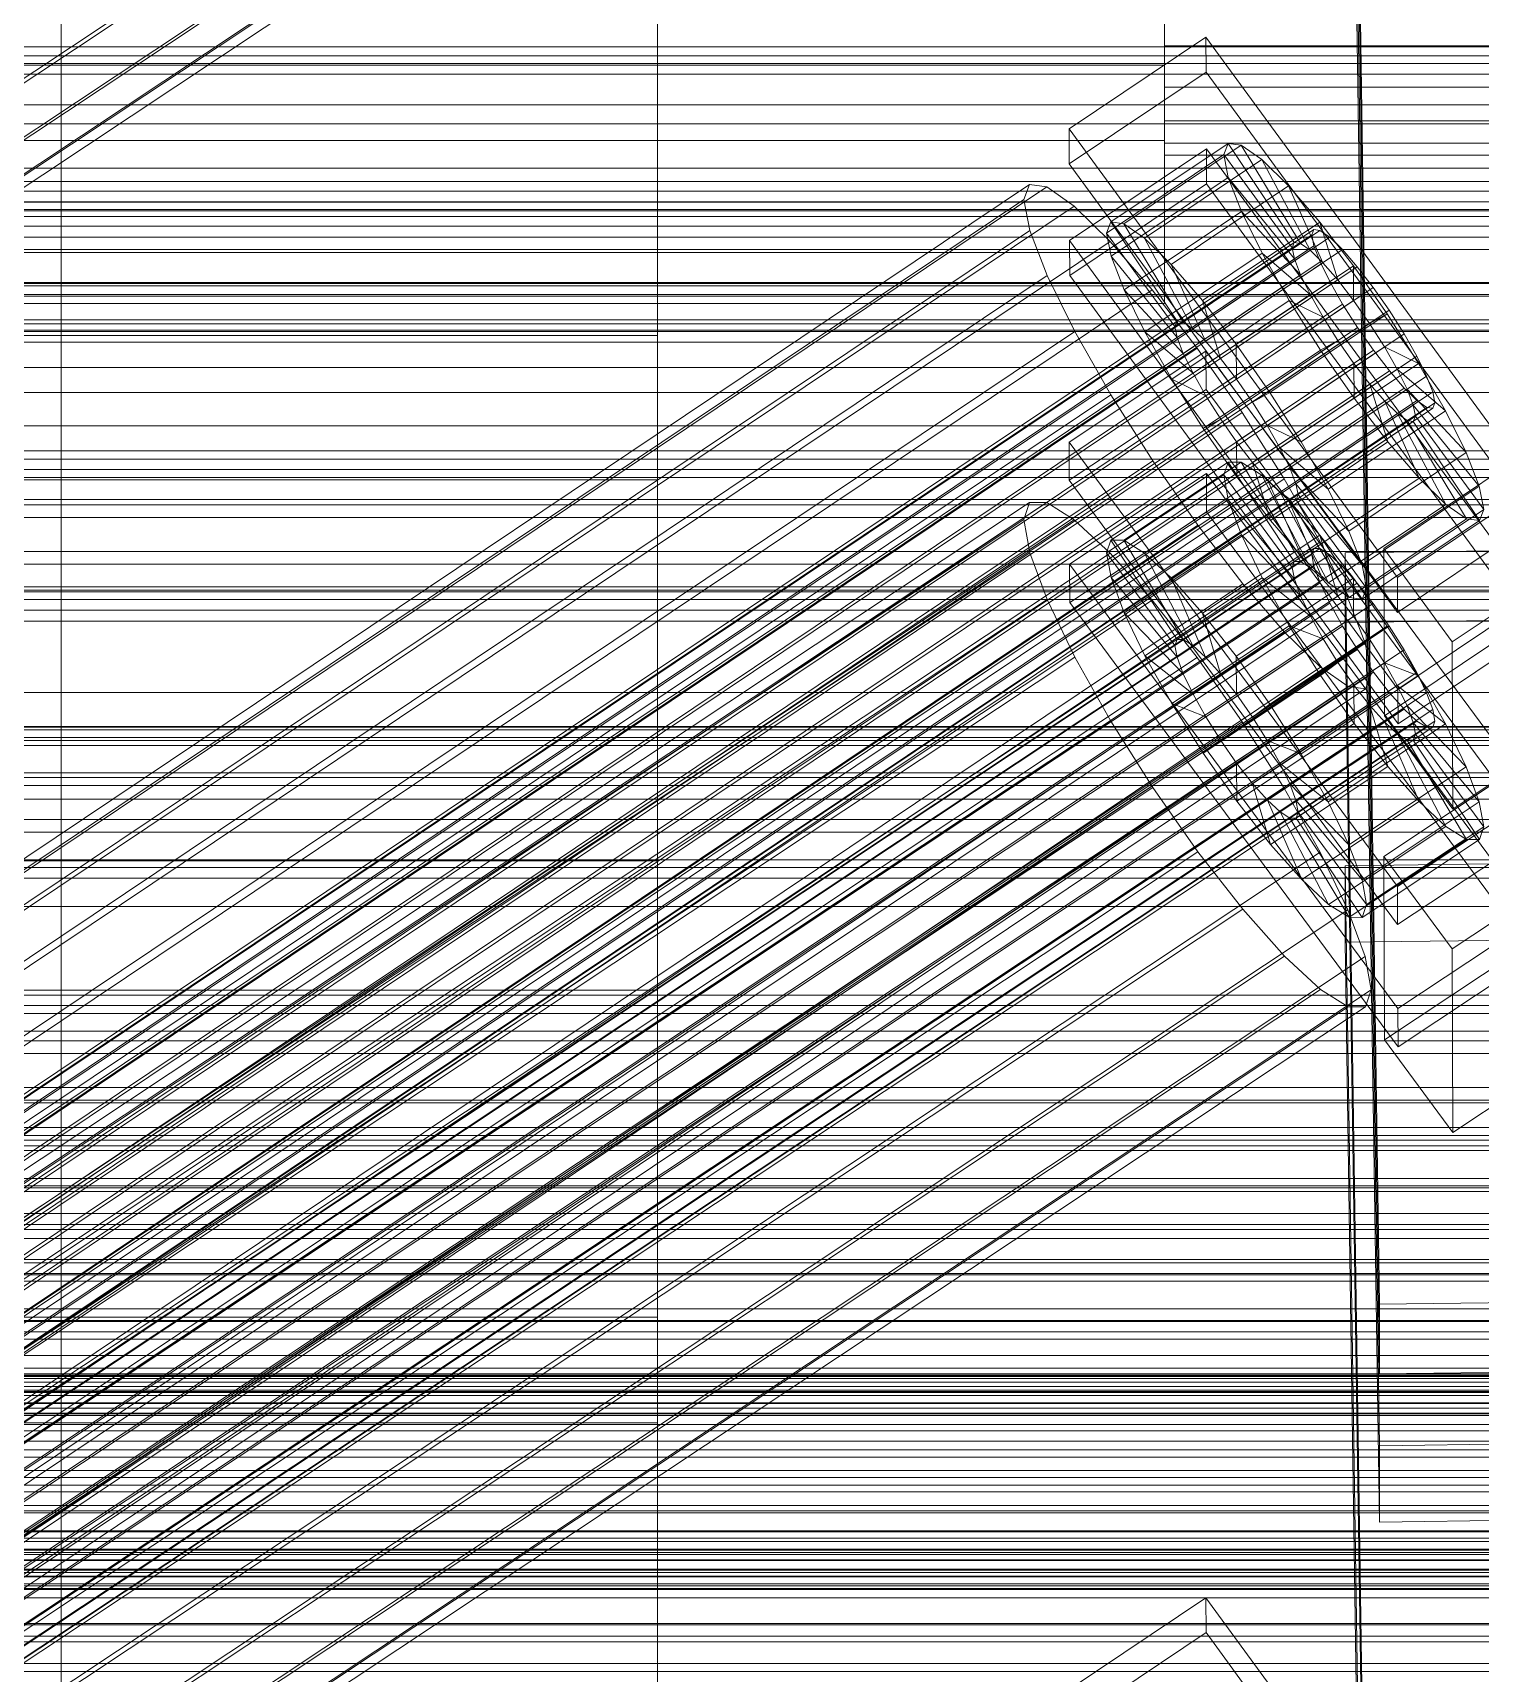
# Model space of a CAD drawing. Header units: millimetres. Extents: x -1970 to 59977, y -50268 to 6837.
# Drawn here: x 247.6 to 369, y -32957.6 to -32820.1 of the extents above; entities that cross this region are included whole.
import ezdxf

# ---------------------------------------------------------------- set-up
doc = ezdxf.new("R2010")
doc.units = ezdxf.units.MM
for name, color, linetype, lineweight in [('frontal_C01', 7, 'Continuous', 0), ('frontal_C02', 7, 'Continuous', 0), ('frontal_C03', 7, 'Continuous', 0), ('frontal_C03-dry', 7, 'Continuous', 0), ('frontal_tolva', 7, 'Continuous', 0)]:
    doc.layers.add(name, color=color, linetype=linetype, lineweight=lineweight)

msp = doc.modelspace()

# ---------------------------------------------------------------- linework, layer by layer
at = {"layer": 'frontal_C01'}
for p, q in [((250, -35735.764), (250, -32680.37)), ((250, -32685.104), (250, -35740.498)), ((360.514, -32938.496), (357.646, -32746.548)), ((173.554, -32872.553), (357.863, -32750.222)), ((360.514, -32944.9), (357.646, -32752.952)), ((168.263, -32876.45), (352.572, -32754.118)), ((175.016, -32876.483), (359.326, -32754.152)), ((171.275, -32879.238), (355.584, -32756.907)), ((175.521, -32879.259), (359.83, -32756.928)), ((173.584, -32880.686), (357.893, -32758.354)), ((175.032, -32880.693), (359.341, -32758.361)), ((334.501, -32854.375), (345.969, -32846.763)), ((345.969, -32846.763), (345.981, -32849.965)), ((345.969, -32846.763), (373.501, -32884.002)), ((345.981, -32849.965), (334.513, -32857.577)), ((373.513, -32887.204), (345.981, -32849.965)), ((334.513, -32857.577), (334.501, -32854.375)), ((362.033, -32891.614), (334.501, -32854.375)), ((338.005, -32862.586), (347.835, -32856.062)), ((339.088, -32862.591), (348.918, -32856.067)), ((347.835, -32856.062), (347.47, -32857.134)), ((348.918, -32856.067), (347.835, -32856.062)), ((347.835, -32856.062), (353.378, -32864.384)), ((350.645, -32857.15), (348.918, -32856.067)), ((348.918, -32856.067), (353.892, -32864.387)), ((334.513, -32857.577), (362.045, -32894.816)), ((334.539, -32864.621), (346.008, -32857.009)), ((337.64, -32863.658), (347.47, -32857.134)), ((340.816, -32863.674), (350.645, -32857.15)), ((346.008, -32857.009), (346.02, -32860.211)), ((346.008, -32857.009), (373.539, -32894.248)), ((347.47, -32857.134), (353.205, -32864.892)), ((347.47, -32857.134), (347.847, -32859.211)), ((352.899, -32859.236), (350.645, -32857.15)), ((350.645, -32857.15), (354.71, -32864.9)), ((146.872, -32981.766), (331.181, -32859.435)), ((148.32, -32981.773), (332.629, -32859.442)), ((331.181, -32859.435), (330.692, -32860.868)), ((332.629, -32859.442), (331.181, -32859.435)), ((334.938, -32860.889), (332.629, -32859.442)), ((346.02, -32860.211), (334.551, -32867.822)), ((338.017, -32865.735), (347.847, -32859.211)), ((343.069, -32865.76), (352.899, -32859.236)), ((373.551, -32897.45), (346.02, -32860.211)), ((347.847, -32859.211), (353.384, -32865.876)), ((347.847, -32859.211), (348.941, -32862.15)), ((355.525, -32862.183), (352.899, -32859.236)), ((352.899, -32859.236), (355.777, -32865.888)), ((146.383, -32983.199), (330.692, -32860.868)), ((150.629, -32983.22), (334.938, -32860.889)), ((330.692, -32860.868), (331.197, -32863.644)), ((337.95, -32863.678), (334.938, -32860.889)), ((141.218, -33005.201), (355.017, -32863.297)), ((141.731, -33005.204), (355.53, -32863.299)), ((337.64, -32863.658), (338.005, -32862.586)), ((343.549, -32870.909), (338.005, -32862.586)), ((338.005, -32862.586), (339.088, -32862.591)), ((344.062, -32870.911), (339.088, -32862.591)), ((339.088, -32862.591), (340.816, -32863.674)), ((339.111, -32868.675), (348.941, -32862.15)), ((345.695, -32868.708), (355.525, -32862.183)), ((348.941, -32862.15), (353.902, -32867.268)), ((348.941, -32862.15), (350.678, -32865.753)), ((355.017, -32863.297), (354.844, -32863.805)), ((355.53, -32863.299), (355.017, -32863.297)), ((358.345, -32865.791), (355.525, -32862.183)), ((355.525, -32862.183), (357.021, -32867.284)), ((356.348, -32863.812), (355.53, -32863.299)), ((141.045, -33005.709), (354.844, -32863.805)), ((142.549, -33005.717), (356.348, -32863.812)), ((146.887, -32985.976), (331.197, -32863.644)), ((153.641, -32986.009), (337.95, -32863.678)), ((331.197, -32863.644), (332.659, -32867.574)), ((334.551, -32867.822), (334.539, -32864.621)), ((362.071, -32901.86), (334.539, -32864.621)), ((343.376, -32871.416), (337.64, -32863.658)), ((338.017, -32865.735), (337.64, -32863.658)), ((341.461, -32867.618), (337.95, -32863.678)), ((344.88, -32871.424), (340.816, -32863.674)), ((340.816, -32863.674), (343.069, -32865.76)), ((353.378, -32864.384), (343.549, -32870.909)), ((353.892, -32864.387), (344.062, -32870.911)), ((353.205, -32864.892), (353.378, -32864.384)), ((353.378, -32864.384), (353.892, -32864.387)), ((353.892, -32864.387), (354.71, -32864.9)), ((354.844, -32863.805), (355.022, -32864.788)), ((357.415, -32864.8), (356.348, -32863.812)), ((141.224, -33006.693), (355.022, -32864.788)), ((143.617, -33006.705), (357.415, -32864.8)), ((343.554, -32872.4), (338.017, -32865.735)), ((339.111, -32868.675), (338.017, -32865.735)), ((340.848, -32872.277), (350.678, -32865.753)), ((345.947, -32872.412), (343.069, -32865.76)), ((343.069, -32865.76), (345.695, -32868.708)), ((353.205, -32864.892), (343.376, -32871.416)), ((353.384, -32865.876), (343.554, -32872.4)), ((354.71, -32864.9), (344.88, -32871.424)), ((355.777, -32865.888), (345.947, -32872.412)), ((358.345, -32865.791), (348.515, -32872.315)), ((350.678, -32865.753), (354.725, -32868.975)), ((350.678, -32865.753), (352.938, -32869.772)), ((353.384, -32865.876), (353.205, -32864.892)), ((353.902, -32867.268), (353.384, -32865.876)), ((354.71, -32864.9), (355.777, -32865.888)), ((355.022, -32864.788), (355.541, -32866.181)), ((355.777, -32865.888), (357.021, -32867.284)), ((358.659, -32866.196), (357.415, -32864.8)), ((358.357, -32868.993), (358.345, -32865.791)), ((361.166, -32869.813), (358.345, -32865.791)), ((141.742, -33008.085), (355.541, -32866.181)), ((144.861, -33008.101), (358.659, -32866.196)), ((353.902, -32867.268), (344.073, -32873.793)), ((357.021, -32867.284), (347.191, -32873.808)), ((354.725, -32868.975), (353.902, -32867.268)), ((355.541, -32866.181), (356.363, -32867.887)), ((357.021, -32867.284), (358.357, -32868.993)), ((359.995, -32867.905), (358.659, -32866.196)), ((142.565, -33009.792), (356.363, -32867.887)), ((359.995, -32867.905), (146.196, -33009.81)), ((148.35, -32989.906), (332.659, -32867.574)), ((157.152, -32989.949), (341.461, -32867.618)), ((332.659, -32867.574), (334.981, -32872.39)), ((334.551, -32867.822), (362.083, -32905.061)), ((344.073, -32873.793), (339.111, -32868.675)), ((340.848, -32872.277), (339.111, -32868.675)), ((345.231, -32872.441), (341.461, -32867.618)), ((347.191, -32873.808), (345.695, -32868.708)), ((345.695, -32868.708), (348.515, -32872.315)), ((356.363, -32867.887), (357.434, -32869.791)), ((361.332, -32869.811), (359.995, -32867.905)), ((143.635, -33011.696), (357.434, -32869.791)), ((147.533, -33011.715), (361.332, -32869.811)), ((343.108, -32876.297), (352.938, -32869.772)), ((354.725, -32868.975), (344.895, -32875.499)), ((348.527, -32875.517), (358.357, -32868.993)), ((351.336, -32876.338), (361.166, -32869.813)), ((352.938, -32869.772), (355.796, -32870.879)), ((352.938, -32869.772), (355.569, -32873.935)), ((355.796, -32870.879), (354.725, -32868.975)), ((357.434, -32869.791), (358.68, -32871.763)), ((358.357, -32868.993), (359.693, -32870.898)), ((361.166, -32869.813), (359.693, -32870.898)), ((363.797, -32873.976), (361.166, -32869.813)), ((362.578, -32871.783), (361.332, -32869.811)), ((343.549, -32870.909), (343.376, -32871.416)), ((343.376, -32871.416), (343.554, -32872.4)), ((344.062, -32870.911), (343.549, -32870.909)), ((344.88, -32871.424), (344.062, -32870.911)), ((345.947, -32872.412), (344.88, -32871.424)), ((355.796, -32870.879), (345.966, -32877.403)), ((359.693, -32870.898), (349.863, -32877.423)), ((357.042, -32872.851), (355.796, -32870.879)), ((359.693, -32870.898), (360.939, -32872.87)), ((144.881, -33013.668), (358.68, -32871.763)), ((148.779, -33013.687), (362.578, -32871.783)), ((150.672, -32994.721), (334.981, -32872.39)), ((345.231, -32872.441), (160.922, -32994.772)), ((334.981, -32872.39), (338.003, -32877.764)), ((344.895, -32875.499), (340.848, -32872.277)), ((343.108, -32876.297), (340.848, -32872.277)), ((343.554, -32872.4), (344.073, -32873.793)), ((349.002, -32877.818), (345.231, -32872.441)), ((347.191, -32873.808), (345.947, -32872.412)), ((357.042, -32872.851), (347.212, -32879.375)), ((348.515, -32872.315), (348.527, -32875.517)), ((348.515, -32872.315), (351.336, -32876.338)), ((360.939, -32872.87), (351.109, -32879.394)), ((355.569, -32873.935), (357.042, -32872.851)), ((358.378, -32874.756), (357.042, -32872.851)), ((358.68, -32871.763), (360.017, -32873.669)), ((363.797, -32873.976), (360.939, -32872.87)), ((360.939, -32872.87), (362.01, -32874.774)), ((363.648, -32873.687), (362.578, -32871.783)), ((146.218, -33015.573), (360.017, -32873.669)), ((149.85, -33015.591), (363.648, -32873.687)), ((344.073, -32873.793), (344.895, -32875.499)), ((345.739, -32880.46), (355.569, -32873.935)), ((348.527, -32875.517), (347.191, -32873.808)), ((353.967, -32880.501), (363.797, -32873.976)), ((355.569, -32873.935), (358.39, -32877.958)), ((360.017, -32873.669), (361.352, -32875.378)), ((364.471, -32875.393), (363.648, -32873.687)), ((366.057, -32877.996), (363.797, -32873.976)), ((147.554, -33017.282), (361.352, -32875.378)), ((150.672, -33017.298), (364.471, -32875.393)), ((344.895, -32875.499), (345.966, -32877.403)), ((349.863, -32877.423), (348.527, -32875.517)), ((358.378, -32874.756), (348.548, -32881.28)), ((362.01, -32874.774), (352.18, -32881.298)), ((358.39, -32877.958), (358.378, -32874.756)), ((359.714, -32876.465), (358.378, -32874.756)), ((361.352, -32875.378), (362.596, -32876.774)), ((366.057, -32877.996), (362.01, -32874.774)), ((362.01, -32874.774), (362.833, -32876.48)), ((364.989, -32876.786), (364.471, -32875.393)), ((148.798, -33018.678), (362.596, -32876.774)), ((151.191, -33018.69), (364.989, -32876.786)), ((345.966, -32877.403), (343.108, -32876.297)), ((345.739, -32880.46), (343.108, -32876.297)), ((349.863, -32877.423), (351.336, -32876.338)), ((359.714, -32876.465), (349.884, -32882.989)), ((351.336, -32876.338), (353.967, -32880.501)), ((362.833, -32876.48), (353.003, -32883.005)), ((361.21, -32881.566), (359.714, -32876.465)), ((360.958, -32877.861), (359.714, -32876.465)), ((362.596, -32876.774), (363.664, -32877.762)), ((367.794, -32881.598), (362.833, -32876.48)), ((362.833, -32876.48), (363.351, -32877.873)), ((365.168, -32877.769), (364.989, -32876.786)), ((149.865, -33019.666), (363.664, -32877.762)), ((150.683, -33020.179), (364.482, -32878.275)), ((151.196, -33020.182), (364.995, -32878.277)), ((151.369, -33019.674), (365.168, -32877.769)), ((153.694, -33000.095), (338.003, -32877.764)), ((164.693, -33000.15), (349.002, -32877.818)), ((338.003, -32877.764), (341.52, -32883.329)), ((345.966, -32877.403), (347.212, -32879.375)), ((348.56, -32884.482), (358.39, -32877.958)), ((352.519, -32883.383), (349.002, -32877.818)), ((351.109, -32879.394), (349.863, -32877.423)), ((360.958, -32877.861), (351.128, -32884.385)), ((363.351, -32877.873), (353.521, -32884.397)), ((356.228, -32884.52), (366.057, -32877.996)), ((358.39, -32877.958), (361.21, -32881.566)), ((363.836, -32884.513), (360.958, -32877.861)), ((362.025, -32878.849), (360.958, -32877.861)), ((368.888, -32884.538), (363.351, -32877.873)), ((363.351, -32877.873), (363.53, -32878.857)), ((363.664, -32877.762), (364.482, -32878.275)), ((364.482, -32878.275), (364.995, -32878.277)), ((364.995, -32878.277), (365.168, -32877.769)), ((367.794, -32881.598), (366.057, -32877.996)), ((347.212, -32879.375), (345.739, -32880.46)), ((347.212, -32879.375), (348.548, -32881.28)), ((352.18, -32881.298), (351.109, -32879.394)), ((351.109, -32879.394), (353.967, -32880.501)), ((362.025, -32878.849), (352.196, -32885.374)), ((362.843, -32879.362), (353.014, -32885.886)), ((363.357, -32879.365), (353.527, -32885.889)), ((363.53, -32878.857), (353.7, -32885.381)), ((366.09, -32886.599), (362.025, -32878.849)), ((362.843, -32879.362), (362.025, -32878.849)), ((367.817, -32887.682), (362.843, -32879.362)), ((363.357, -32879.365), (362.843, -32879.362)), ((363.53, -32878.857), (363.357, -32879.365)), ((368.9, -32887.687), (363.357, -32879.365)), ((369.265, -32886.615), (363.53, -32878.857)), ((348.56, -32884.482), (345.739, -32880.46)), ((353.967, -32880.501), (356.228, -32884.52)), ((348.548, -32881.28), (348.56, -32884.482)), ((348.548, -32881.28), (349.884, -32882.989)), ((351.38, -32888.09), (361.21, -32881.566)), ((353.003, -32883.005), (352.18, -32881.298)), ((352.18, -32881.298), (356.228, -32884.52)), ((357.964, -32888.123), (367.794, -32881.598)), ((360.882, -32889.102), (372.35, -32881.49)), ((361.21, -32881.566), (363.836, -32884.513)), ((368.888, -32884.538), (367.794, -32881.598)), ((157.211, -33005.66), (341.52, -32883.329)), ((168.21, -33005.715), (352.519, -32883.383)), ((341.52, -32883.329), (345.291, -32888.706)), ((349.884, -32882.989), (351.38, -32888.09)), ((349.884, -32882.989), (351.128, -32884.385)), ((355.541, -32888.757), (352.519, -32883.383)), ((353.521, -32884.397), (353.003, -32883.005)), ((353.003, -32883.005), (357.964, -32888.123)), ((351.38, -32888.09), (348.56, -32884.482)), ((351.128, -32884.385), (354.006, -32891.037)), ((351.128, -32884.385), (352.196, -32885.374)), ((353.7, -32885.381), (353.521, -32884.397)), ((353.521, -32884.397), (359.058, -32891.062)), ((354.006, -32891.037), (363.836, -32884.513)), ((356.228, -32884.52), (357.964, -32888.123)), ((359.058, -32891.062), (368.888, -32884.538)), ((373.501, -32884.002), (362.033, -32891.614)), ((363.836, -32884.513), (366.09, -32886.599)), ((369.265, -32886.615), (368.888, -32884.538)), ((352.196, -32885.374), (356.26, -32893.123)), ((352.196, -32885.374), (353.014, -32885.886)), ((353.014, -32885.886), (357.987, -32894.206)), ((353.014, -32885.886), (353.527, -32885.889)), ((353.527, -32885.889), (353.7, -32885.381)), ((353.527, -32885.889), (359.07, -32894.211)), ((353.7, -32885.381), (359.436, -32893.139)), ((356.26, -32893.123), (366.09, -32886.599)), ((359.436, -32893.139), (369.265, -32886.615)), ((366.09, -32886.599), (367.817, -32887.682)), ((368.9, -32887.687), (369.265, -32886.615)), ((357.987, -32894.206), (367.817, -32887.682)), ((359.07, -32894.211), (368.9, -32887.687)), ((362.045, -32894.816), (373.513, -32887.204)), ((367.817, -32887.682), (368.9, -32887.687)), ((160.982, -33011.037), (345.291, -32888.706)), ((171.232, -33011.088), (355.541, -32888.757)), ((345.291, -32888.706), (349.061, -32893.529)), ((354.006, -32891.037), (351.38, -32888.09)), ((357.863, -32893.573), (355.541, -32888.757)), ((357.964, -32888.123), (359.058, -32891.062)), ((360.939, -32904.47), (360.882, -32889.102)), ((366.618, -32896.86), (360.882, -32889.102)), ((378.086, -32889.248), (366.618, -32896.86)), ((357.646, -32889.899), (375.644, -32889.658)), ((357.646, -32896.303), (357.646, -32889.899)), ((360.514, -33081.847), (357.646, -32889.899)), ((356.26, -32893.123), (354.006, -32891.037)), ((359.058, -32891.062), (359.436, -32893.139)), ((362.033, -32891.614), (362.045, -32894.816)), ((164.752, -33015.86), (349.061, -32893.529)), ((349.061, -32893.529), (352.572, -32897.469)), ((357.987, -32894.206), (356.26, -32893.123)), ((359.436, -32893.139), (359.07, -32894.211)), ((173.554, -33015.904), (357.863, -32893.573)), ((359.326, -32897.503), (357.863, -32893.573)), ((359.07, -32894.211), (357.987, -32894.206)), ((373.539, -32894.248), (362.071, -32901.86)), ((375.644, -32896.061), (357.646, -32896.303)), ((168.263, -33019.801), (352.572, -32897.469)), ((175.016, -33019.834), (359.326, -32897.503)), ((352.572, -32897.469), (355.584, -32900.258)), ((360.514, -33088.251), (357.646, -32896.303)), ((359.83, -32900.279), (359.326, -32897.503)), ((372.408, -32896.859), (360.939, -32904.47)), ((362.083, -32905.061), (373.551, -32897.45)), ((366.618, -32896.86), (366.675, -32912.228)), ((171.275, -33022.589), (355.584, -32900.258)), ((175.521, -33022.611), (359.83, -32900.279)), ((355.584, -32900.258), (357.893, -32901.705)), ((359.341, -32901.713), (359.83, -32900.279)), ((173.584, -33024.037), (357.893, -32901.705)), ((175.032, -33024.044), (359.341, -32901.713)), ((357.893, -32901.705), (359.341, -32901.713)), ((362.071, -32901.86), (362.083, -32905.061)), ((360.939, -32904.47), (366.675, -32912.228)), ((366.675, -32912.228), (378.143, -32904.617)), ((-450, -32920.358), (450, -32920.358)), ((450, -32933.165), (-450, -32933.165)), ((-425, -32932.572), (425, -32932.572)), ((378.512, -32938.254), (360.514, -32938.496)), ((360.514, -32938.496), (360.514, -32944.9)), ((425, -32943.94), (-425, -32943.94)), ((360.514, -32944.9), (378.512, -32944.658)), ((425, -32948.837), (-425, -32948.837)), ((450, -32953.515), (-450, -32953.515))]:
    msp.add_line(p, q, dxfattribs=at)
at = {"layer": 'frontal_C02'}
for p, q in [((360.514, -32926.634), (357.646, -32732.867)), ((360.514, -32932.48), (357.646, -32738.713)), ((300, -32798.677), (300, -32845.45)), ((342.5, -32808.586), (342.5, -32822.783)), ((300, -32857.547), (300, -32811.201)), ((342.5, -32812.392), (342.5, -32821.157)), ((342.5, -32829.107), (342.5, -32816.045)), ((342.5, -32824.617), (342.5, -32816.913)), ((334.501, -32828.131), (345.969, -32820.448)), ((345.969, -32820.448), (345.981, -32823.37)), ((345.969, -32820.448), (373.501, -32858.041)), ((342.5, -32821.157), (342.5, -32827.453)), ((450.5, -32821.157), (342.5, -32821.157)), ((342.5, -32822.783), (-342.5, -32822.783)), ((345.981, -32823.37), (334.513, -32831.054)), ((342.5, -32822.783), (342.5, -32834.264)), ((373.513, -32860.963), (345.981, -32823.37)), ((342.5, -32829.326), (342.5, -32824.617)), ((450.5, -32824.617), (342.5, -32824.617)), ((342.5, -32827.453), (342.5, -32830.322)), ((450.5, -32827.453), (342.5, -32827.453)), ((334.513, -32831.054), (334.501, -32828.131)), ((362.033, -32865.724), (334.501, -32828.131)), ((342.5, -32829.107), (-342.5, -32829.107)), ((334.539, -32837.484), (346.008, -32829.8)), ((337.64, -32836.853), (347.47, -32830.267)), ((338.005, -32835.922), (347.835, -32829.337)), ((339.088, -32836.07), (348.918, -32829.484)), ((342.5, -32838.489), (342.5, -32829.107)), ((342.5, -32830.322), (342.5, -32829.326)), ((450.5, -32829.326), (342.5, -32829.326)), ((346.008, -32829.8), (346.02, -32832.723)), ((346.008, -32829.8), (373.539, -32867.393)), ((347.835, -32829.337), (347.47, -32830.267)), ((347.47, -32830.267), (353.205, -32838.099)), ((347.47, -32830.267), (347.847, -32832.211)), ((348.918, -32829.484), (347.835, -32829.337)), ((347.835, -32829.337), (353.378, -32837.658)), ((350.645, -32830.699), (348.918, -32829.484)), ((348.918, -32829.484), (353.892, -32837.728)), ((334.513, -32831.054), (362.045, -32868.647)), ((340.816, -32837.284), (350.645, -32830.699)), ((450.5, -32830.322), (342.5, -32830.322)), ((352.899, -32832.898), (350.645, -32830.699)), ((350.645, -32830.699), (354.71, -32838.303)), ((146.872, -32956.276), (331.181, -32832.792)), ((148.32, -32956.473), (332.629, -32832.989)), ((331.181, -32832.792), (330.692, -32834.035)), ((332.629, -32832.989), (331.181, -32832.792)), ((334.938, -32834.613), (332.629, -32832.989)), ((346.02, -32832.723), (334.551, -32840.406)), ((338.017, -32838.797), (347.847, -32832.211)), ((343.069, -32839.484), (352.899, -32832.898)), ((373.551, -32870.316), (346.02, -32832.723)), ((347.847, -32832.211), (353.384, -32839.02)), ((347.847, -32832.211), (348.941, -32835.037)), ((355.525, -32835.932), (352.899, -32832.898)), ((352.899, -32832.898), (355.777, -32839.345)), ((342.5, -32834.264), (-342.5, -32834.264)), ((146.383, -32957.519), (330.692, -32834.035)), ((330.692, -32834.035), (331.197, -32836.635)), ((342.5, -32834.264), (342.5, -32841.28)), ((150.629, -32958.097), (334.938, -32834.613)), ((337.95, -32837.553), (334.938, -32834.613)), ((339.111, -32841.623), (348.941, -32835.037)), ((348.941, -32835.037), (353.902, -32840.358)), ((348.941, -32835.037), (350.678, -32838.552)), ((141.045, -32980.242), (354.844, -32837.001)), ((141.218, -32979.802), (355.017, -32836.56)), ((141.731, -32979.872), (355.53, -32836.63)), ((146.887, -32960.119), (331.197, -32836.635)), ((331.197, -32836.635), (332.659, -32840.412)), ((337.64, -32836.853), (338.005, -32835.922)), ((343.376, -32844.684), (337.64, -32836.853)), ((338.017, -32838.797), (337.64, -32836.853)), ((343.549, -32844.244), (338.005, -32835.922)), ((338.005, -32835.922), (339.088, -32836.07)), ((344.062, -32844.314), (339.088, -32836.07)), ((339.088, -32836.07), (340.816, -32837.284)), ((345.695, -32842.518), (355.525, -32835.932)), ((355.017, -32836.56), (354.844, -32837.001)), ((354.844, -32837.001), (355.022, -32837.922)), ((355.53, -32836.63), (355.017, -32836.56)), ((358.345, -32839.594), (355.525, -32835.932)), ((355.525, -32835.932), (357.021, -32840.782)), ((356.348, -32837.206), (355.53, -32836.63)), ((342.5, -32838.489), (-342.5, -32838.489)), ((141.224, -32981.163), (355.022, -32837.922)), ((142.549, -32980.447), (356.348, -32837.206)), ((143.617, -32981.489), (357.415, -32838.247)), ((153.641, -32961.037), (337.95, -32837.553)), ((334.551, -32840.406), (334.539, -32837.484)), ((362.071, -32875.076), (334.539, -32837.484)), ((341.461, -32841.609), (337.95, -32837.553)), ((344.88, -32844.889), (340.816, -32837.284)), ((340.816, -32837.284), (343.069, -32839.484)), ((340.848, -32845.138), (350.678, -32838.552)), ((342.5, -32842.764), (342.5, -32838.489)), ((353.205, -32838.099), (343.376, -32844.684)), ((353.378, -32837.658), (343.549, -32844.244)), ((353.892, -32837.728), (344.062, -32844.314)), ((354.71, -32838.303), (344.88, -32844.889)), ((350.678, -32838.552), (354.725, -32842.023)), ((350.678, -32838.552), (352.938, -32842.516)), ((353.205, -32838.099), (353.378, -32837.658)), ((353.384, -32839.02), (353.205, -32838.099)), ((353.378, -32837.658), (353.892, -32837.728)), ((353.892, -32837.728), (354.71, -32838.303)), ((354.71, -32838.303), (355.777, -32839.345)), ((355.022, -32837.922), (355.541, -32839.261)), ((357.415, -32838.247), (356.348, -32837.206)), ((358.659, -32839.685), (357.415, -32838.247)), ((141.742, -32982.502), (355.541, -32839.261)), ((144.861, -32982.926), (358.659, -32839.685)), ((343.554, -32845.605), (338.017, -32838.797)), ((339.111, -32841.623), (338.017, -32838.797)), ((345.947, -32845.931), (343.069, -32839.484)), ((343.069, -32839.484), (345.695, -32842.518)), ((353.384, -32839.02), (343.554, -32845.605)), ((355.777, -32839.345), (345.947, -32845.931)), ((358.345, -32839.594), (348.515, -32846.18)), ((353.902, -32840.358), (353.384, -32839.02)), ((355.541, -32839.261), (356.363, -32840.925)), ((355.777, -32839.345), (357.021, -32840.782)), ((358.357, -32842.517), (358.345, -32839.594)), ((361.166, -32843.635), (358.345, -32839.594)), ((359.995, -32841.419), (358.659, -32839.685)), ((342.5, -32841.28), (-342.5, -32841.28)), ((142.565, -32984.167), (356.363, -32840.925)), ((148.35, -32963.896), (332.659, -32840.412)), ((332.659, -32840.412), (334.981, -32845.111)), ((334.551, -32840.406), (362.083, -32877.999)), ((342.5, -32841.28), (342.5, -32842.764)), ((353.902, -32840.358), (344.073, -32846.944)), ((357.021, -32840.782), (347.191, -32847.368)), ((354.725, -32842.023), (353.902, -32840.358)), ((356.363, -32840.925), (357.434, -32842.803)), ((357.021, -32840.782), (358.357, -32842.517)), ((359.995, -32841.419), (146.196, -32984.661)), ((157.152, -32965.093), (341.461, -32841.609)), ((344.073, -32846.944), (339.111, -32841.623)), ((340.848, -32845.138), (339.111, -32841.623)), ((345.231, -32846.505), (341.461, -32841.609)), ((343.108, -32849.102), (352.938, -32842.516)), ((354.725, -32842.023), (344.895, -32848.609)), ((347.191, -32847.368), (345.695, -32842.518)), ((345.695, -32842.518), (348.515, -32846.18)), ((348.527, -32849.103), (358.357, -32842.517)), ((352.938, -32842.516), (355.796, -32843.901)), ((352.938, -32842.516), (355.569, -32846.66)), ((355.796, -32843.901), (354.725, -32842.023)), ((358.357, -32842.517), (359.693, -32844.431)), ((361.332, -32843.333), (359.995, -32841.419)), ((342.5, -32842.764), (-342.5, -32842.764)), ((143.635, -32986.045), (357.434, -32842.803)), ((147.533, -32986.575), (361.332, -32843.333)), ((355.796, -32843.901), (345.966, -32850.487)), ((351.336, -32850.221), (361.166, -32843.635)), ((357.042, -32845.864), (355.796, -32843.901)), ((357.434, -32842.803), (358.68, -32844.766)), ((361.166, -32843.635), (359.693, -32844.431)), ((363.797, -32847.778), (361.166, -32843.635)), ((362.578, -32845.296), (361.332, -32843.333)), ((144.881, -32988.007), (358.68, -32844.766)), ((148.779, -32988.537), (362.578, -32845.296)), ((150.672, -32968.595), (334.981, -32845.111)), ((334.981, -32845.111), (338.003, -32850.411)), ((344.895, -32848.609), (340.848, -32845.138)), ((343.108, -32849.102), (340.848, -32845.138)), ((343.549, -32844.244), (343.376, -32844.684)), ((343.376, -32844.684), (343.554, -32845.605)), ((344.062, -32844.314), (343.549, -32844.244)), ((344.88, -32844.889), (344.062, -32844.314)), ((345.947, -32845.931), (344.88, -32844.889)), ((359.693, -32844.431), (349.863, -32851.017)), ((358.68, -32844.766), (360.017, -32846.68)), ((359.693, -32844.431), (360.939, -32846.394)), ((363.648, -32847.174), (362.578, -32845.296)), ((300, -32845.45), (-300, -32845.45)), ((146.218, -32989.921), (360.017, -32846.68)), ((345.231, -32846.505), (160.922, -32969.989)), ((300, -32845.45), (300, -32889.462)), ((343.554, -32845.605), (344.073, -32846.944)), ((349.002, -32851.906), (345.231, -32846.505)), ((345.739, -32853.246), (355.569, -32846.66)), ((347.191, -32847.368), (345.947, -32845.931)), ((357.042, -32845.864), (347.212, -32852.45)), ((348.515, -32846.18), (348.527, -32849.103)), ((348.515, -32846.18), (351.336, -32850.221)), ((360.939, -32846.394), (351.109, -32852.979)), ((355.569, -32846.66), (357.042, -32845.864)), ((355.569, -32846.66), (358.39, -32850.7)), ((358.378, -32847.778), (357.042, -32845.864)), ((360.017, -32846.68), (361.352, -32848.415)), ((363.797, -32847.778), (360.939, -32846.394)), ((360.939, -32846.394), (362.01, -32848.271)), ((149.85, -32990.415), (363.648, -32847.174)), ((344.073, -32846.944), (344.895, -32848.609)), ((348.527, -32849.103), (347.191, -32847.368)), ((358.378, -32847.778), (348.548, -32854.363)), ((353.967, -32854.364), (363.797, -32847.778)), ((358.39, -32850.7), (358.378, -32847.778)), ((359.714, -32849.512), (358.378, -32847.778)), ((364.471, -32848.839), (363.648, -32847.174)), ((366.057, -32851.743), (363.797, -32847.778)), ((147.554, -32991.656), (361.352, -32848.415)), ((150.672, -32992.08), (364.471, -32848.839)), ((345.966, -32850.487), (343.108, -32849.102)), ((345.739, -32853.246), (343.108, -32849.102)), ((344.895, -32848.609), (345.966, -32850.487)), ((349.863, -32851.017), (348.527, -32849.103)), ((359.714, -32849.512), (349.884, -32856.098)), ((362.01, -32848.271), (352.18, -32854.857)), ((361.21, -32854.362), (359.714, -32849.512)), ((360.958, -32850.95), (359.714, -32849.512)), ((361.352, -32848.415), (362.596, -32849.852)), ((366.057, -32851.743), (362.01, -32848.271)), ((362.01, -32848.271), (362.833, -32849.936)), ((364.989, -32850.177), (364.471, -32848.839)), ((148.798, -32993.093), (362.596, -32849.852)), ((149.865, -32994.135), (363.664, -32850.894)), ((151.191, -32993.419), (364.989, -32850.177)), ((153.694, -32973.895), (338.003, -32850.411)), ((338.003, -32850.411), (341.52, -32855.95)), ((345.966, -32850.487), (347.212, -32852.45)), ((348.56, -32857.286), (358.39, -32850.7)), ((349.863, -32851.017), (351.336, -32850.221)), ((351.336, -32850.221), (353.967, -32854.364)), ((362.833, -32849.936), (353.003, -32856.522)), ((358.39, -32850.7), (361.21, -32854.362)), ((362.596, -32849.852), (363.664, -32850.894)), ((367.794, -32855.258), (362.833, -32849.936)), ((362.833, -32849.936), (363.351, -32851.275)), ((363.664, -32850.894), (364.482, -32851.469)), ((365.168, -32851.098), (364.989, -32850.177)), ((150.683, -32994.711), (364.482, -32851.469)), ((151.196, -32994.78), (364.995, -32851.539)), ((151.369, -32994.34), (365.168, -32851.098)), ((164.693, -32975.39), (349.002, -32851.906)), ((352.519, -32857.446), (349.002, -32851.906)), ((351.109, -32852.979), (349.863, -32851.017)), ((360.958, -32850.95), (351.128, -32857.535)), ((362.025, -32851.991), (352.196, -32858.577)), ((363.351, -32851.275), (353.521, -32857.861)), ((363.53, -32852.196), (353.7, -32858.782)), ((356.228, -32858.329), (366.057, -32851.743)), ((363.836, -32857.397), (360.958, -32850.95)), ((362.025, -32851.991), (360.958, -32850.95)), ((366.09, -32859.596), (362.025, -32851.991)), ((362.843, -32852.567), (362.025, -32851.991)), ((368.888, -32858.084), (363.351, -32851.275)), ((363.351, -32851.275), (363.53, -32852.196)), ((363.53, -32852.196), (363.357, -32852.637)), ((369.265, -32860.028), (363.53, -32852.196)), ((364.482, -32851.469), (364.995, -32851.539)), ((364.995, -32851.539), (365.168, -32851.098)), ((367.794, -32855.258), (366.057, -32851.743)), ((347.212, -32852.45), (345.739, -32853.246)), ((348.56, -32857.286), (345.739, -32853.246)), ((347.212, -32852.45), (348.548, -32854.363)), ((352.18, -32854.857), (351.109, -32852.979)), ((351.109, -32852.979), (353.967, -32854.364)), ((362.843, -32852.567), (353.014, -32859.153)), ((363.357, -32852.637), (353.527, -32859.222)), ((367.817, -32860.811), (362.843, -32852.567)), ((363.357, -32852.637), (362.843, -32852.567)), ((368.9, -32860.958), (363.357, -32852.637)), ((348.548, -32854.363), (348.56, -32857.286)), ((348.548, -32854.363), (349.884, -32856.098)), ((351.38, -32860.948), (361.21, -32854.362)), ((353.003, -32856.522), (352.18, -32854.857)), ((352.18, -32854.857), (356.228, -32858.329)), ((353.967, -32854.364), (356.228, -32858.329)), ((361.21, -32854.362), (363.836, -32857.397)), ((157.211, -32979.434), (341.52, -32855.95)), ((341.52, -32855.95), (345.291, -32861.352)), ((349.884, -32856.098), (351.38, -32860.948)), ((349.884, -32856.098), (351.128, -32857.535)), ((357.964, -32861.843), (367.794, -32855.258)), ((360.882, -32863.281), (372.35, -32855.597)), ((368.888, -32858.084), (367.794, -32855.258)), ((300, -32857.547), (-300, -32857.547)), ((168.21, -32980.93), (352.519, -32857.446)), ((300, -32900.308), (300, -32857.547)), ((351.38, -32860.948), (348.56, -32857.286)), ((351.128, -32857.535), (354.006, -32863.982)), ((351.128, -32857.535), (352.196, -32858.577)), ((355.541, -32862.746), (352.519, -32857.446)), ((353.521, -32857.861), (353.003, -32856.522)), ((353.003, -32856.522), (357.964, -32861.843)), ((354.006, -32863.982), (363.836, -32857.397)), ((363.836, -32857.397), (366.09, -32859.596)), ((352.196, -32858.577), (356.26, -32866.182)), ((352.196, -32858.577), (353.014, -32859.153)), ((353.014, -32859.153), (357.987, -32867.397)), ((353.014, -32859.153), (353.527, -32859.222)), ((353.7, -32858.782), (353.521, -32857.861)), ((353.521, -32857.861), (359.058, -32864.669)), ((353.527, -32859.222), (353.7, -32858.782)), ((353.7, -32858.782), (359.436, -32866.614)), ((356.228, -32858.329), (357.964, -32861.843)), ((359.058, -32864.669), (368.888, -32858.084)), ((373.501, -32858.041), (362.033, -32865.724)), ((369.265, -32860.028), (368.888, -32858.084)), ((353.527, -32859.222), (359.07, -32867.544)), ((356.26, -32866.182), (366.09, -32859.596)), ((359.436, -32866.614), (369.265, -32860.028)), ((366.09, -32859.596), (367.817, -32860.811)), ((368.9, -32860.958), (369.265, -32860.028)), ((160.982, -32984.836), (345.291, -32861.352)), ((345.291, -32861.352), (349.061, -32866.248)), ((354.006, -32863.982), (351.38, -32860.948)), ((357.964, -32861.843), (359.058, -32864.669)), ((357.987, -32867.397), (367.817, -32860.811)), ((359.07, -32867.544), (368.9, -32860.958)), ((362.045, -32868.647), (373.513, -32860.963)), ((367.817, -32860.811), (368.9, -32860.958)), ((171.232, -32986.23), (355.541, -32862.746)), ((357.863, -32867.444), (355.541, -32862.746)), ((360.939, -32877.31), (360.882, -32863.281)), ((366.618, -32871.113), (360.882, -32863.281)), ((356.26, -32866.182), (354.006, -32863.982)), ((357.646, -32863.652), (375.644, -32863.409)), ((357.646, -32869.498), (357.646, -32863.652)), ((360.514, -33057.42), (357.646, -32863.652)), ((359.058, -32864.669), (359.436, -32866.614)), ((378.086, -32863.429), (366.618, -32871.113)), ((362.033, -32865.724), (362.045, -32868.647)), ((164.752, -32989.732), (349.061, -32866.248)), ((349.061, -32866.248), (352.572, -32870.304)), ((357.987, -32867.397), (356.26, -32866.182)), ((359.07, -32867.544), (357.987, -32867.397)), ((359.436, -32866.614), (359.07, -32867.544)), ((373.539, -32867.393), (362.071, -32875.076)), ((173.554, -32990.928), (357.863, -32867.444)), ((359.326, -32871.222), (357.863, -32867.444)), ((375.644, -32869.254), (357.646, -32869.498)), ((360.514, -33063.265), (357.646, -32869.498)), ((372.408, -32869.626), (360.939, -32877.31)), ((168.263, -32993.788), (352.572, -32870.304)), ((175.016, -32994.706), (359.326, -32871.222)), ((352.572, -32870.304), (355.584, -32873.244)), ((359.83, -32873.821), (359.326, -32871.222)), ((362.083, -32877.999), (373.551, -32870.316)), ((366.618, -32871.113), (366.675, -32885.141)), ((171.275, -32996.728), (355.584, -32873.244)), ((175.521, -32997.305), (359.83, -32873.821)), ((355.584, -32873.244), (357.893, -32874.868)), ((359.341, -32875.065), (359.83, -32873.821)), ((173.584, -32998.352), (357.893, -32874.868)), ((175.032, -32998.549), (359.341, -32875.065)), ((357.893, -32874.868), (359.341, -32875.065)), ((362.071, -32875.076), (362.083, -32877.999)), ((360.939, -32877.31), (366.675, -32885.141)), ((366.675, -32885.141), (378.143, -32877.458)), ((300, -32889.462), (-300, -32889.462)), ((300, -32889.462), (300, -32927.714)), ((300, -32900.308), (-300, -32900.308)), ((300, -32936.569), (300, -32900.308)), ((-425, -32921.124), (425, -32921.124)), ((378.512, -32926.391), (360.514, -32926.634)), ((300, -32927.714), (-300, -32927.714)), ((300, -32927.714), (300, -32957.599)), ((360.514, -32926.634), (360.514, -32932.48)), ((425, -32932.6), (-425, -32932.6)), ((360.514, -32932.48), (378.512, -32932.236)), ((425, -32935.971), (-425, -32935.971)), ((300, -32936.569), (-300, -32936.569)), ((300, -32963.86), (300, -32936.569)), ((-425, -32947.447), (425, -32947.447)), ((334.501, -32958.916), (345.969, -32951.233)), ((345.969, -32951.233), (345.981, -32954.155)), ((345.969, -32951.233), (373.501, -32988.826)), ((345.981, -32954.155), (334.513, -32961.839)), ((373.513, -32991.748), (345.981, -32954.155))]:
    msp.add_line(p, q, dxfattribs=at)
at = {"layer": 'frontal_C03'}
for p, q in [((-1250, -32821.256), (1250, -32821.256)), ((1250, -32822.006), (-1250, -32822.006)), ((1250, -32822.659), (-1250, -32822.659)), ((1250, -32823.54), (-1250, -32823.54)), ((-1250, -32826.103), (1250, -32826.103)), ((-1250, -32827.7), (1250, -32827.7)), ((-1250, -32831.419), (1250, -32831.419)), ((-1250, -32832.548), (1250, -32832.548)), ((1250, -32833.347), (-1250, -32833.347)), ((1250, -32834.228), (-1250, -32834.228)), ((1250, -32834.882), (-1250, -32834.882)), ((-1250, -32834.886), (1250, -32834.886)), ((-1250, -32835.47), (1250, -32835.47)), ((-1250, -32836.268), (1250, -32836.268)), ((1250, -32837.189), (-1250, -32837.189)), ((-1250, -32838.246), (1250, -32838.246)), ((1250, -32841.098), (-1250, -32841.098)), ((1250, -32842.156), (-1250, -32842.156)), ((1250, -32844.463), (-1250, -32844.463)), ((1250, -32845.117), (-1250, -32845.117)), ((1250, -32845.998), (-1250, -32845.998)), ((-1500, -32850.211), (1500, -32850.211)), ((-1500, -32855.102), (1500, -32855.102)), ((1250, -32855.804), (-1250, -32855.804)), ((1250, -32856.686), (-1250, -32856.686)), ((1250, -32857.339), (-1250, -32857.339)), ((1500, -32859.194), (-1500, -32859.194)), ((1250, -32859.647), (-1250, -32859.647)), ((-1250, -32860.704), (1250, -32860.704)), ((1250, -32863.556), (-1250, -32863.556)), ((1250, -32864.613), (-1250, -32864.613)), ((1500, -32866.511), (-1500, -32866.511)), ((1500, -32866.796), (-1500, -32866.796)), ((1250, -32866.921), (-1250, -32866.921)), ((1250, -32867.574), (-1250, -32867.574)), ((1250, -32868.456), (-1250, -32868.456)), ((-1500, -32878.204), (1500, -32878.204)), ((1250, -32878.262), (-1250, -32878.262)), ((1250, -32879.143), (-1250, -32879.143)), ((1250, -32879.797), (-1250, -32879.797)), ((1250, -32882.104), (-1250, -32882.104)), ((-1250, -32883.162), (1250, -32883.162)), ((1500, -32884.317), (-1500, -32884.317)), ((1250, -32886.014), (-1250, -32886.014)), ((1250, -32887.071), (-1250, -32887.071)), ((1250, -32889.378), (-1250, -32889.378)), ((1250, -32890.032), (-1250, -32890.032)), ((1250, -32890.913), (-1250, -32890.913)), ((-1500, -32893.3), (1500, -32893.3)), ((1250, -32900.72), (-1250, -32900.72)), ((1250, -32901.601), (-1250, -32901.601)), ((1250, -32902.254), (-1250, -32902.254)), ((1250, -32904.562), (-1250, -32904.562)), ((-1250, -32905.619), (1250, -32905.619)), ((1250, -32908.471), (-1250, -32908.471)), ((1250, -32909.529), (-1250, -32909.529)), ((1250, -32911.836), (-1250, -32911.836)), ((1250, -32912.49), (-1250, -32912.49)), ((1250, -32913.371), (-1250, -32913.371)), ((-1250, -32916.092), (1250, -32916.092)), ((-1250, -32916.725), (1250, -32916.725)), ((-1250, -32917.189), (1250, -32917.189)), ((-1250, -32919.044), (1250, -32919.044)), ((-1250, -32919.941), (1250, -32919.941)), ((-1250, -32922.893), (1250, -32922.893)), ((1250, -32923.177), (-1250, -32923.177)), ((1250, -32924.059), (-1250, -32924.059)), ((-1250, -32924.16), (1250, -32924.16)), ((1250, -32924.712), (-1250, -32924.712)), ((1250, -32927.019), (-1250, -32927.019)), ((1530, -32928.942), (-1530, -32928.942)), ((-1250, -32928.008), (1250, -32928.008)), ((-1250, -32928.077), (1250, -32928.077)), ((-1250, -32929.56), (1250, -32929.56)), ((1250, -32930.929), (-1250, -32930.929)), ((1250, -32931.986), (-1250, -32931.986)), ((-1500, -32932.482), (1500, -32932.482)), ((-1500, -32932.706), (1500, -32932.706)), ((-1500, -32932.87), (1500, -32932.87)), ((1530, -32933.942), (-1530, -32933.942)), ((-1500, -32933.528), (1500, -32933.528)), ((-1500, -32933.845), (1500, -32933.845)), ((-1250, -32934.04), (1250, -32934.04)), ((1250, -32934.294), (-1250, -32934.294)), ((-1500, -32934.891), (1500, -32934.891)), ((-1500, -32935.34), (1500, -32935.34)), ((1250, -32934.947), (-1250, -32934.947)), ((1250, -32935.772), (-1250, -32935.772)), ((1250, -32935.828), (-1250, -32935.828)), ((-1500, -32936.704), (1500, -32936.704)), ((-1500, -32937.254), (1500, -32937.254)), ((-1500, -32938.841), (1500, -32938.841)), ((1500, -32939.455), (-1500, -32939.455)), ((-1500, -32941.158), (1500, -32941.158)), ((-1250, -32940.58), (1250, -32940.58)), ((-1500, -32941.793), (1500, -32941.793)), ((-1250, -32942.372), (1250, -32942.372)), ((-1500, -32943.497), (1500, -32943.497)), ((-1500, -32944.111), (1500, -32944.111)), ((-1500, -32945.698), (1500, -32945.698)), ((1250, -32945.635), (-1250, -32945.635)), ((-1500, -32946.248), (1500, -32946.248)), ((1250, -32946.516), (-1250, -32946.516)), ((1250, -32947.17), (-1250, -32947.17)), ((-1500, -32947.611), (1500, -32947.611)), ((-1500, -32948.06), (1500, -32948.06)), ((-1250, -32947.18), (1250, -32947.18)), ((-1500, -32949.107), (1500, -32949.107)), ((-1500, -32949.424), (1500, -32949.424)), ((-1250, -32948.911), (1250, -32948.911)), ((1250, -32949.477), (-1250, -32949.477)), ((-1500, -32950.082), (1500, -32950.082)), ((-1500, -32950.246), (1500, -32950.246)), ((-1500, -32950.47), (1500, -32950.47)), ((-1250, -32950.534), (1250, -32950.534)), ((-1250, -32953.392), (1250, -32953.392)), ((1250, -32954.444), (-1250, -32954.444)), ((-1250, -32954.944), (1250, -32954.944)), ((1250, -32956.751), (-1250, -32956.751)), ((1250, -32957.405), (-1250, -32957.405))]:
    msp.add_line(p, q, dxfattribs=at)
at = {"layer": 'frontal_C03-dry'}
for p, q in [((-1250, -32835), (1250, -32835)), ((1250, -32841), (-1250, -32841)), ((1290, -32844.125), (-1290, -32844.125)), ((1250, -32845), (-1250, -32845)), ((-1290, -32848.125), (1290, -32848.125)), ((-1250, -32869.375), (1250, -32869.375)), ((1250, -32875.375), (-1250, -32875.375)), ((1290, -32878.5), (-1290, -32878.5)), ((1250, -32879.375), (-1250, -32879.375)), ((-1290, -32882.5), (1290, -32882.5)), ((-1250, -32903.75), (1250, -32903.75)), ((1250, -32909.75), (-1250, -32909.75)), ((1290, -32912.875), (-1290, -32912.875)), ((1250, -32913.75), (-1250, -32913.75)), ((-1290, -32916.875), (1290, -32916.875)), ((-1250, -32938.125), (1250, -32938.125)), ((1250, -32944.125), (-1250, -32944.125)), ((1290, -32947.25), (-1290, -32947.25)), ((1250, -32948.125), (-1250, -32948.125)), ((-1290, -32951.25), (1290, -32951.25))]:
    msp.add_line(p, q, dxfattribs=at)
at = {"layer": 'frontal_tolva'}
for p, q in [((-1821.5, -32842), (1821.5, -32842)), ((-1821.5, -32853), (1821.5, -32853))]:
    msp.add_line(p, q, dxfattribs=at)

doc.saveas('drawing.dxf')
